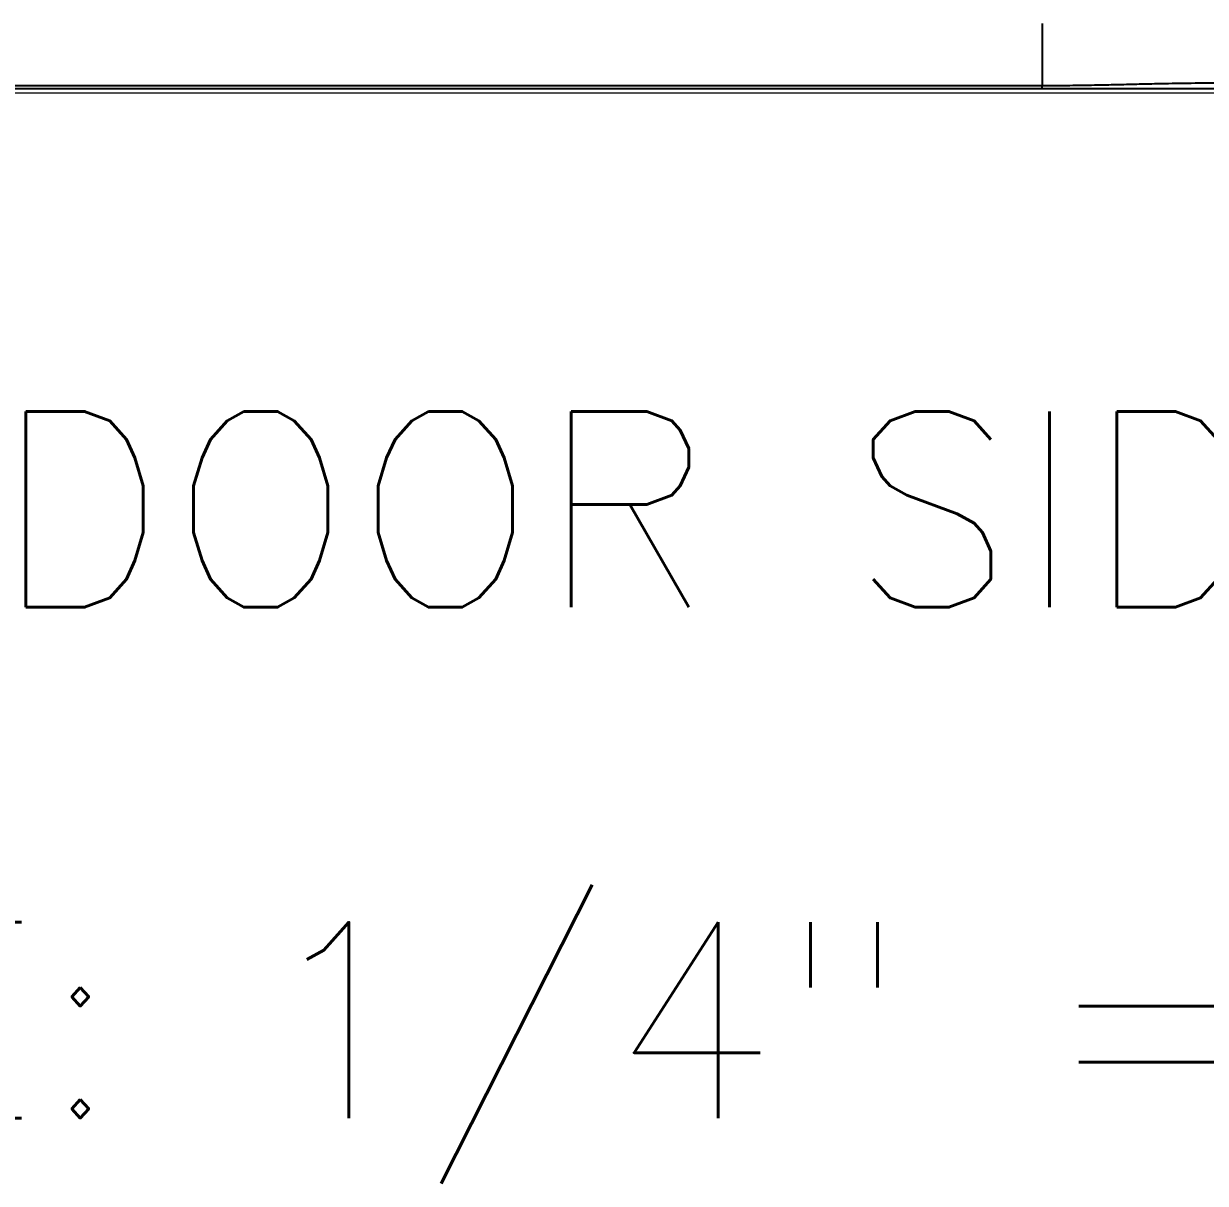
# Model space of a CAD drawing. Header units: inches. Extents: x 0 to 84, y -22 to 124.
# Drawn here: x 28.07 to 52.21, y -21.77 to 1.92 of the extents above; entities that cross this region are included whole.
import ezdxf
from ezdxf.enums import TextEntityAlignment as Align

# ---------------------------------------------------------------- set-up
doc = ezdxf.new("R2010")
doc.units = ezdxf.units.IN
doc.header["$MEASUREMENT"] = 0
doc.layers.add('1', color=4, linetype='Continuous')
doc.layers.add('DIM', color=3, linetype='Continuous')
doc.styles.add('SIMPLEX', font='simplex')
doc.styles.get("Standard").update_dxf_attribs({"font": 'simplex.shx'})

# ---------------------------------------------------------------- blocks, each defined once
blk = doc.blocks.new('2026 RELAY')
at = {"layer": '1', "linetype": 'Continuous', "lineweight": 18}
blk.add_line((78.2, 0), (5.882, 0), dxfattribs=at)
at = {"layer": '1', "color": 3, "linetype": 'Continuous', "lineweight": 25}
for p, q in [((48.879, 0.148), (11.22, 0.148)), ((48.879, 0.085), (11.22, 0.085))]:
    blk.add_line(p, q, dxfattribs=at)
for points, knots in [([(48.879, 1.417), (48.879, 1.18), (48.879, 0.954), (48.879, 0.528), (48.879, 0.33), (48.879, 0.148)], [0, 0, 0, 0, 0.5, 0.5, 1, 1, 1, 1]), ([(53.869, 0.215), (53.81, 0.215), (53.691, 0.215), (53.514, 0.214), (53.336, 0.214), (53.159, 0.213), (52.981, 0.212), (52.803, 0.21), (52.477, 0.206), (52.003, 0.2), (51.519, 0.192), (51.173, 0.185), (50.966, 0.181), (50.758, 0.176), (50.55, 0.171), (50.342, 0.166), (50.12, 0.162), (49.884, 0.157), (49.633, 0.153), (49.382, 0.15), (49.131, 0.148), (48.963, 0.148), (48.879, 0.148)], [0, 0, 0, 0, 0.035602, 0.071204, 0.106797, 0.142371, 0.177943, 0.213549, 0.249168, 0.373987, 0.498736, 0.540301, 0.581859, 0.623431, 0.665104, 0.706828, 0.748575, 0.798733, 0.848963, 0.899258, 0.949608, 1, 1, 1, 1]), ([(48.879, 0.085), (48.879, 0.087), (48.879, 0.093), (48.879, 0.115), (48.879, 0.13), (48.879, 0.148)], [0, 0, 0, 0, 0.5, 0.5, 1, 1, 1, 1]), ([(53.869, 0.084), (53.661, 0.084), (53.453, 0.084), (53.037, 0.084), (52.829, 0.084), (52.205, 0.084), (51.789, 0.084), (51.269, 0.084), (51.164, 0.084), (50.956, 0.084), (50.852, 0.085), (50.539, 0.085), (50.331, 0.085), (49.915, 0.085), (49.707, 0.085), (49.293, 0.085), (49.086, 0.085), (48.879, 0.085)], [0, 0, 0, 0, 0.125, 0.125, 0.25, 0.25, 0.5, 0.5, 0.5625, 0.5625, 0.625, 0.625, 0.75, 0.75, 0.875, 0.875, 1, 1, 1, 1])]:
    blk.add_open_spline(points, degree=3, knots=knots, dxfattribs=at)

msp = doc.modelspace()

# ---------------------------------------------------------------- block references
msp.add_blockref('2026 RELAY', (0, 0.5))

# ---------------------------------------------------------------- texts
at = {"layer": 'DIM', "style": 'SIMPLEX'}
msp.add_text('DOOR SIDE', height=4, dxfattribs=at).set_placement((42.001, -10), align=Align.CENTER)
at = {"layer": 'DIM', "color": 3}
msp.add_text('SCALE: 1/4" = 1\'-0"', height=4, dxfattribs=at).set_placement((42.001, -20.432), align=Align.CENTER)

doc.saveas('drawing.dxf')
